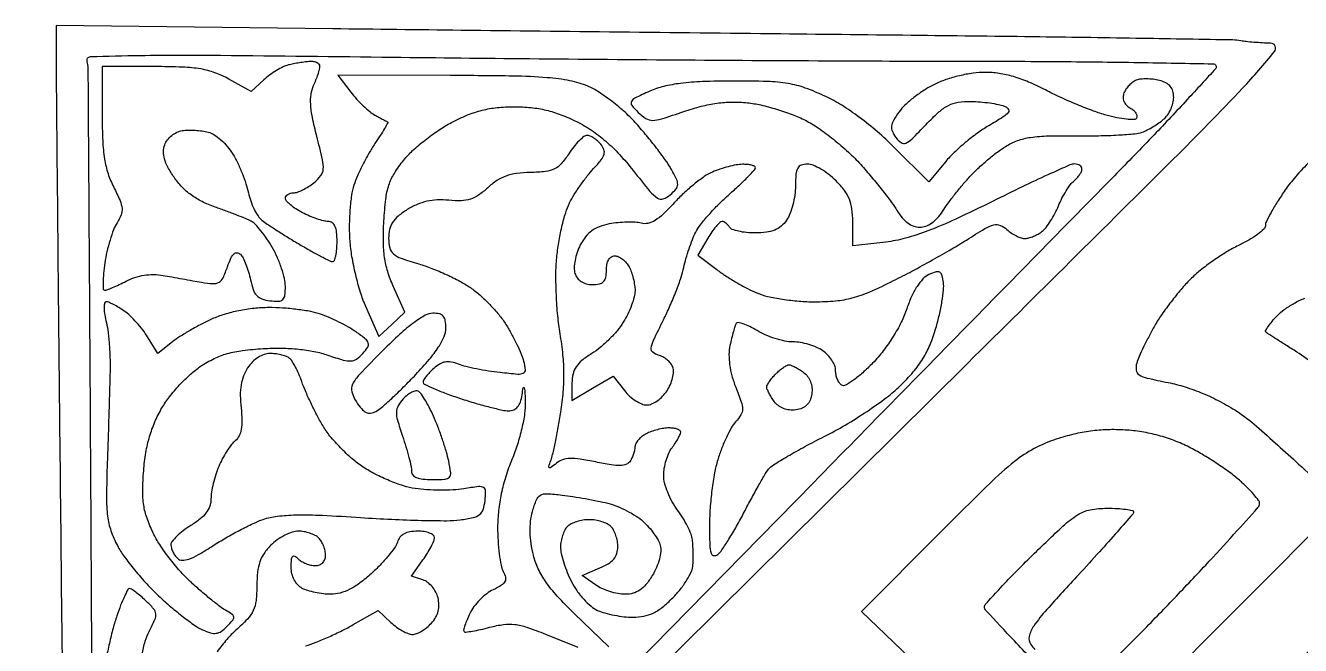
# Model space of a CAD drawing. Extents: x 3.8 to 44, y 2.8 to 44.9.
# Drawn here: x 3.78 to 22.6, y 35.79 to 44.94 of the extents above; entities that cross this region are included whole.
import ezdxf

# ---------------------------------------------------------------- set-up
doc = ezdxf.new("R2010")
doc.units = 0
doc.header["$MEASUREMENT"] = 0

msp = doc.modelspace()

# ---------------------------------------------------------------- linework, layer by layer
for points in [[(26.769741, 44.334821, -0.000003), (28.368792, 44.349802, -0.000078)], [(4.782394, 29.4831, 0.000238), (4.757341, 35.168234, 0.000393), (4.730093, 39.974185, 0.000021), (4.701938, 44.307731, 0.075892), (4.68605, 44.407431, -0.49783), (4.735972, 44.478209, -0.004699), (5.468698, 44.495275, -0.005833), (6.65656, 44.497915, -0.000753), (9.197694, 44.470092, 0.000801), (11.215341, 44.448195, 0.000537), (13.522216, 44.429338, 0.000541), (15.756475, 44.415894, 0.001069), (17.530382, 44.410935, -0.001524), (18.983526, 44.405551, -0.002503), (20.213222, 44.39109, -0.000297), (21.307007, 44.3721, -0.255147), (21.351321, 44.346869, -0.335332), (21.347084, 44.301693, -0.001012), (20.926782, 43.843822, -0.004946), (20.439116, 43.32511, -0.003003), (19.85264, 42.720841, 0.000073), (19.067129, 41.920935, 0.000024), (17.91459, 40.746819, 0.000024), (16.637083, 39.445147, 0.000027), (15.412998, 38.197652), (12.510095, 35.238912)], [(12.918826, 35.237698), (17.683717, 39.953249, 0.000483), (20.721152, 42.965044, 0.007528), (21.744888, 44.013191, 0.019747), (22.216234, 44.551609, 0.622794), (22.158853, 44.675273, -0.007644), (22.036814, 44.679866, -0.006739), (21.909731, 44.688316, -0.006785), (21.795354, 44.699034, -0.020297), (21.717665, 44.710584, 0.042757), (21.597578, 44.722963, 0.000176), (20.263528, 44.745515, 0.00088), (18.749026, 44.767916, 0.000555), (16.980065, 44.789002, -0.000084), (14.927353, 44.811536, -0.000054), (12.542013, 44.838377, -0.000054), (10.204506, 44.865182, -0.0001), (8.31195, 44.887467), (4.23, 44.936354), (4.230109, 44.231527, 0.002345), (4.232569, 43.723599, 0.000066), (4.25373, 41.534407, 0.000135), (4.27965, 38.959502, 0.000092), (4.310369, 36.0396, -0.000172), (4.344488, 32.746927, -0.00012)], [(12.38628, 35.770952), (11.875867, 36.264826, -0.014366), (11.626026, 36.520872, -0.033174), (11.457482, 36.730116, -0.042705), (11.345794, 36.922322, -0.048886), (11.27428, 37.122356, -0.026292), (11.240225, 37.296541, -0.03018), (11.226652, 37.465477, -0.032079), (11.233711, 37.624685, -0.040261), (11.261444, 37.769729, -0.026617), (11.318902, 37.941602, -0.174127), (11.377984, 38.008879, -0.141171), (11.472973, 38.030606, -0.015564), (11.697641, 38.011067, -0.009266), (11.857621, 37.989109, -0.005877), (12.043175, 37.957889, -0.005902), (12.224698, 37.922933, -0.010857), (12.371401, 37.889547, -0.033603), (12.507413, 37.84558, -0.023108), (12.655022, 37.778589, -0.023366), (12.791702, 37.700517, -0.043168), (12.893314, 37.622952, -0.028991), (12.975718, 37.538744, -0.02443), (13.052973, 37.440778, -0.025141), (13.114697, 37.34419, -0.060372), (13.147541, 37.266017, -0.095085), (13.155047, 37.180517, -0.039862), (13.134077, 37.066393, -0.036735), (13.09067, 36.941638, -0.03454), (13.028722, 36.821867, -0.033514), (12.936497, 36.690859, -0.073247), (12.846398, 36.607898, -0.086409), (12.746452, 36.562597, -0.063376), (12.625468, 36.5472, -0.047831), (12.520591, 36.557256, -0.029522), (12.400443, 36.587961, -0.029458), (12.284202, 36.632797, -0.046027), (12.191139, 36.685961), (11.99303, 36.824722), (12.256915, 36.935677, 0.037369), (12.379166, 36.998197, 0.079553), (12.459744, 37.066926, 0.097098), (12.5051, 37.147588, 0.07983), (12.5208, 37.245296, 0.044707), (12.513318, 37.328808, 0.036869), (12.490978, 37.415424, 0.038294), (12.458222, 37.492329, 0.076695), (12.41928, 37.54548, 0.082665), (12.364741, 37.584453, 0.03742), (12.282968, 37.617179, 0.035729), (12.189463, 37.639512, 0.040779), (12.0978, 37.647, 0.040779), (12.006137, 37.639512, 0.035729), (11.912632, 37.617179, 0.03742), (11.830859, 37.584453, 0.082665), (11.77632, 37.54548, 0.076488), (11.737379, 37.492376, 0.038319), (11.704622, 37.415634, 0.036906), (11.682282, 37.329249, 0.044851), (11.6748, 37.24601, 0.056106), (11.68581, 37.148198, 0.020147), (11.722509, 37.01269, 0.019691), (11.775043, 36.866113, 0.022059), (11.837214, 36.729701, 0.036995), (11.915729, 36.600396, 0.030589), (12.01721, 36.475112, 0.031638), (12.125088, 36.37143, 0.068805), (12.221895, 36.310071, 0.03905), (12.328547, 36.271205, 0.020023), (12.467166, 36.238548, 0.019771), (12.613411, 36.216179, 0.028069), (12.744741, 36.2088, 0.048196), (12.905022, 36.224286, 0.065638), (13.042548, 36.270429, 0.056563), (13.17777, 36.356687, 0.02615), (13.33296, 36.49644, 0.029553), (13.44376, 36.621174, 0.029637), (13.538967, 36.757986, 0.031026), (13.607174, 36.886891, 0.094198), (13.630342, 36.98289, 0.010558), (13.632806, 37.071332, 0.006976), (13.632071, 37.173002, 0.007022), (13.628588, 37.271857, 0.013503), (13.622549, 37.3509, 0.068598), (13.602156, 37.434141, 0.022513), (13.550325, 37.549506, 0.021948), (13.480567, 37.673878, 0.02314), (13.401306, 37.789405, -0.037505), (13.323326, 37.910366, -0.029852), (13.257439, 38.051064, -0.030724), (13.212042, 38.189514, -0.063941), (13.1976, 38.301986, -0.043123), (13.206687, 38.407156, -0.03088), (13.234087, 38.522038, -0.031378), (13.274184, 38.62902, -0.056616), (13.321809, 38.70948, 0.016032), (13.369559, 38.777006, 0.018737), (13.410323, 38.844099, 0.017988), (13.440319, 38.902782, 0.098864), (13.448709, 38.93715, 0.248438), (13.437122, 38.961471, 0.071589), (13.399273, 38.981962, 0.053812), (13.343387, 38.995979, 0.034572), (13.276638, 39.0006, 0.039954), (13.197854, 38.994294, 0.023381), (13.105144, 38.974874, 0.023279), (13.013614, 38.946582, 0.03628), (12.938238, 38.913023, 0.044525), (12.875539, 38.87191, 0.046893), (12.822288, 38.820983, 0.051731), (12.78545, 38.768344, 0.124293), (12.773305, 38.722673, -0.050615), (12.76792, 38.67554, -0.026274), (12.752253, 38.618359, -0.025831), (12.729805, 38.560758, -0.035569), (12.703458, 38.511879, -0.154324), (12.646393, 38.463903, -0.091872), (12.558791, 38.445265, -0.048284), (12.421606, 38.454897, -0.011168), (12.193947, 38.498427, 0.013031), (11.962124, 38.541859, 0.047949), (11.813427, 38.551286, 0.076534), (11.705446, 38.531047, 0.086363), (11.613454, 38.479548, -0.007747), (11.531087, 38.414673, -0.281161), (11.508073, 38.412282, -0.37725), (11.500215, 38.430631, -0.010489), (11.531173, 38.518756, 0.033635), (11.558558, 38.610007, 0.005378), (11.598056, 38.792134, 0.005931), (11.639794, 39.008056, 0.005168), (11.678464, 39.235037, 0.017914), (11.715119, 39.532547, 0.023797), (11.725796, 39.804908, 0.02336), (11.710562, 40.081, 0.016318), (11.668754, 40.390046, -0.018549), (11.634107, 40.655046, -0.012031), (11.612844, 40.963398, -0.0121), (11.606614, 41.265931, -0.022379), (11.618496, 41.51143, -0.018512), (11.647714, 41.734684, -0.015838), (11.694564, 41.96721, -0.016127), (11.7507, 42.175917, -0.043122), (11.807952, 42.318765, -0.022511), (11.877052, 42.441607, -0.013282), (11.969881, 42.582075, -0.013274), (12.07025, 42.717706, -0.022093), (12.162655, 42.825691, 0.019017), (12.273514, 42.95364, 0.097048), (12.316973, 43.036621, 0.16299), (12.314547, 43.10754, 0.084046), (12.269539, 43.185241, 0.039584), (12.221221, 43.234886, 0.03872), (12.165344, 43.276699, 0.04141), (12.110496, 43.30541, 0.103137), (12.066291, 43.314091, 0.164967), (12.018701, 43.297331, 0.030052), (11.947773, 43.234405, 0.029479), (11.870435, 43.147302, 0.023005), (11.796778, 43.044376, -0.035438), (11.686263, 42.897783, -0.100706), (11.58515, 42.8204, -0.086674), (11.452906, 42.782433, -0.021971), (11.229024, 42.76837, 0.027398), (11.026309, 42.753429, 0.053872), (10.869325, 42.715678, 0.059381), (10.734116, 42.648308, 0.041209), (10.599446, 42.543087, -0.034645), (10.463595, 42.434045, -0.074185), (10.343347, 42.374618, -0.071737), (10.208394, 42.351776, -0.030669), (10.0251, 42.358538, 0.034383), (9.855059, 42.363548, 0.045638), (9.701702, 42.343421, 0.046466), (9.556704, 42.296243, 0.037644), (9.41175, 42.220281, 0.033053), (9.278322, 42.124212, 0.07558), (9.195873, 42.032048, 0.087618), (9.151663, 41.928678, 0.057403), (9.1368, 41.799647, 0.058709), (9.153738, 41.655889, 0.158657), (9.206735, 41.569304, 0.092877), (9.320208, 41.504088, 0.012765), (9.58095, 41.420314, -0.021287), (9.774274, 41.354545, -0.014499), (9.988268, 41.264201, -0.014632), (10.189998, 41.164822, -0.028317), (10.343863, 41.071832, -0.031797), (10.480958, 40.964593, -0.0192), (10.629682, 40.821594, -0.019198), (10.767047, 40.667552, -0.031696), (10.869237, 40.526351, -0.015391), (10.952266, 40.385393, -0.013266), (11.03089, 40.232513, -0.013463), (11.094803, 40.089989, -0.037198), (11.129409, 39.985656, -0.03886), (11.151423, 39.856032, -0.311655), (11.123233, 39.806068, -0.134509), (11.043964, 39.791196, -0.006895), (10.781569, 39.816393, -0.012155), (10.612453, 39.839162, -0.010519), (10.436242, 39.871078, -0.010641), (10.277779, 39.906762, -0.030145), (10.169653, 39.940571, 0.042914), (10.059317, 39.972005, 0.090176), (9.970496, 39.973063, 0.09348), (9.889041, 39.942924, 0.04873), (9.801768, 39.878193, 0.019213), (9.741514, 39.819298, 0.024144), (9.690627, 39.760108, 0.02342), (9.653595, 39.707684, 0.143005), (9.6444, 39.676191, 0.289177), (9.663309, 39.64623, 0.008354), (9.806455, 39.58091, 0.014422), (9.984615, 39.509223, 0.009128), (10.196077, 39.435503, 0.00792), (10.419155, 39.366165, 0.009234), (10.633228, 39.307599, 0.008362), (10.81556, 39.26455, 0.053835), (10.909557, 39.2544, 0.097885), (10.983801, 39.269075, 0.120013), (11.040807, 39.310567, 0.094872), (11.081262, 39.382292, 0.043536), (11.106605, 39.48705, -0.010227), (11.124896, 39.5931, -0.732167), (11.136814, 39.594483, -0.093687), (11.146843, 39.552699, -0.003111), (11.154132, 39.3813, -0.046103), (11.144753, 39.213558, -0.020148), (11.103, 38.994432, -0.019371), (11.038381, 38.758485, -0.02118), (10.957316, 38.5353, 0.021787), (10.86609, 38.283186, 0.023877), (10.800277, 38.031619, 0.024579), (10.760253, 37.781993, 0.026445), (10.746208, 37.535688, 0.015731), (10.751685, 37.335678, 0.017001), (10.769759, 37.141549, 0.016738), (10.796391, 36.976848, 0.074542), (10.829203, 36.884848, -0.064506), (10.862169, 36.79794, -0.18529), (10.853777, 36.735065, -0.130604), (10.801521, 36.679959, -0.026322), (10.681923, 36.614689, 0.052758), (10.584631, 36.554722, 0.033041), (10.484325, 36.466064, 0.032953), (10.396099, 36.364456, 0.050592), (10.335432, 36.265068, 0.013978), (10.293809, 36.17161, 0.021261), (10.263461, 36.088086, 0.017028), (10.244438, 36.019868, 0.261554), (10.250804, 35.997196, 0.233068), (10.275371, 35.988851, 0.008861), (10.373755, 36.003544, 0.014309), (10.492532, 36.026952, 0.009409), (10.62782, 36.060349, -0.031339), (10.833738, 36.1017, -0.064376), (10.997941, 36.10284, -0.051699), (11.178783, 36.061462, -0.01433), (11.451926, 35.959616), (11.9286, 35.766149)], [(22.740587, 42.934285, 0.014014), (22.524278, 42.703219, 0.029907), (22.373491, 42.510767, 0.010667), (22.261321, 42.34085, 0.013985), (22.166637, 42.180785, 0.011492), (22.095144, 42.044534, 0.11557), (22.0806, 41.982451, -0.210129), (22.058019, 41.931093, -0.027515), (21.963605, 41.853594, -0.028158), (21.834871, 41.769986, -0.020075), (21.682319, 41.690653, 0.027111), (21.507145, 41.596402, 0.016217), (21.309324, 41.466723, 0.016214), (21.120211, 41.324412, 0.026972), (20.971834, 41.191234, 0.020091), (20.836916, 41.045015, 0.012298), (20.689262, 40.862591, 0.012322), (20.551732, 40.674446, 0.021374), (20.4483, 40.510865, 0.009244), (20.363348, 40.356319, 0.008837), (20.282839, 40.19642, 0.008808), (20.216772, 40.052802, 0.031035), (20.181791, 39.957413, 0.104216), (20.173151, 39.851975, 0.225994), (20.216015, 39.785167, 0.082744), (20.334916, 39.736192, 0.007838), (20.643932, 39.670349, -0.027859), (20.894707, 39.606326, -0.022409), (21.156162, 39.510747, -0.021861), (21.415298, 39.389068, -0.022774), (21.6592, 39.246733, -0.037532), (21.951219, 39.025283, -0.004201), (22.571788, 38.467404, -0.005086), (23.299018, 37.788797, -0.004105)], [(22.809942, 39.91707, 0.045662), (22.5459, 40.119468, -0.000653), (22.381237, 40.223635, -0.000957), (22.236704, 40.315719, -0.000447), (22.113799, 40.394511, -0.017697), (22.087316, 40.412877, -0.379843), (22.083036, 40.433671, -0.020366), (22.122033, 40.495361, -0.023491), (22.179909, 40.571269, -0.01395), (22.25547, 40.656335, -0.050435), (22.358908, 40.746296, -0.026426), (22.50339, 40.837322, -0.025997), (22.662844, 40.915802, -0.036028)], [(19.768492, 35.505148, 0.005102), (20.204863, 35.940066, 0.003217), (20.70585, 36.456283, 0.002863), (21.20041, 36.978433, 0.004549), (21.617018, 37.43155, 0.001195), (21.974742, 37.829707, 0.184441), (21.996, 37.885376, 0.163088), (21.980656, 37.931168, 0.016874), (21.908103, 38.020813, 0.019583), (21.811381, 38.123951, 0.014449), (21.696777, 38.230593, 0.023198), (21.550849, 38.347194, 0.011594), (21.356383, 38.481544, 0.011484), (21.148256, 38.611571, 0.016608), (20.958175, 38.715965, 0.026707), (20.736375, 38.813852, 0.02515), (20.500953, 38.889766, 0.02493), (20.256965, 38.942227, 0.025108), (20.009549, 38.969989, 0.023114), (19.750673, 38.973953, 0.025419), (19.500698, 38.953475, 0.025059), (19.250944, 38.907338, 0.021255), (18.9927, 38.834397, 0.042824), (18.665956, 38.694949, 0.046608), (18.377527, 38.505103, 0.024292), (18.007168, 38.177745, 0.00364), (17.30092, 37.479501), (16.116741, 36.29157), (17.067519, 35.383035, -0.001951)], [(4.851013, 14.633411, -0.000017), (4.828862, 18.958728, -0.000179)], [(18.861177, 35.349597, -0.003669), (18.37631, 35.858076, -0.00077), (17.955108, 36.307714, -0.190044), (17.9352, 36.3582, -0.185437), (17.953574, 36.40604, -0.003266), (18.143399, 36.613954, -0.007735), (18.372319, 36.853869, -0.005021), (18.643963, 37.124393, -0.005324), (19.092656, 37.553118, -0.047662), (19.308222, 37.719297, -0.093204), (19.493582, 37.792393, -0.047473), (19.743763, 37.8162, -0.012348), (19.893682, 37.812497, -0.020344), (20.019933, 37.801095, -0.015422), (20.118056, 37.785099, -0.35891), (20.1348, 37.764777, -0.180502), (20.12175, 37.729806, -0.001107), (19.89566, 37.470214, -0.004338), (19.632778, 37.174935, -0.002728), (19.320705, 36.834221, 0.003842), (18.852983, 36.321282, 0.032988), (18.661406, 36.077314, 0.091674), (18.593757, 35.924559, 0.223728), (18.618342, 35.806993, 0.012609), (18.67812, 35.731783, 0.003904)], [(7.9101, 35.784849, 0.019849), (8.065992, 35.839773, 0.010198), (8.256866, 35.920209, 0.010119), (8.450254, 36.011125, 0.015033), (8.615379, 36.099149), (8.982259, 36.309123), (9.170732, 36.132061, 0.030821), (9.252406, 36.0643, 0.03072), (9.341877, 36.007012, 0.032261), (9.426036, 35.967021, 0.09506), (9.488691, 35.955, 0.095409), (9.54894, 35.966602, 0.038734), (9.624214, 36.003701, 0.036529), (9.701242, 36.057351, 0.038478), (9.768215, 36.120791, 0.053378), (9.830602, 36.206553, 0.067072), (9.867773, 36.297418, 0.068052), (9.879245, 36.393799, 0.057182), (9.86573, 36.495852, 0.062769), (9.833003, 36.579913, 0.05149), (9.778583, 36.659536, 0.053377), (9.711901, 36.723132, 0.087151), (9.642816, 36.759203), (9.472425, 36.813283), (9.643012, 37.052851, 0.016697), (9.708318, 37.151368, 0.01942), (9.76349, 37.249274, 0.018782), (9.803427, 37.334823, 0.100134), (9.8136, 37.38511, 0.237272), (9.795731, 37.420646, 0.070466), (9.740721, 37.450572, 0.053907), (9.660523, 37.471036, 0.035546), (9.565501, 37.4778, 0.042101), (9.451169, 37.468156, 0.082393), (9.365023, 37.438387, 0.100741), (9.304319, 37.38747, 0.091435), (9.265789, 37.315181, -0.078309), (9.224836, 37.233271, -0.018354), (9.130921, 37.111418, -0.018474), (9.011183, 36.977696, -0.017217), (8.879144, 36.849881, -0.023984), (8.713331, 36.713931, -0.041932), (8.562472, 36.620402, -0.050615), (8.421274, 36.565633, -0.067322), (8.284995, 36.5472, -0.028811), (8.173796, 36.553613, -0.022268), (8.053924, 36.572926, -0.022739), (7.943305, 36.60114, -0.049087), (7.862238, 36.634777, -0.082734), (7.795546, 36.686162, -0.066979), (7.743318, 36.760028, -0.062926), (7.709936, 36.849799, -0.057645), (7.6986, 36.947797, -0.016311), (7.70229, 37.060868, -0.156538), (7.71975, 37.105123, -0.369904), (7.750048, 37.110506, -0.06325), (7.80012, 37.07172, 0.062206), (7.850105, 37.032834, 0.039117), (7.916551, 37.000022, 0.038823), (7.988177, 36.977637, 0.056383), (8.05392, 36.9702, 0.088972), (8.115024, 36.98116, 0.108028), (8.1639, 37.0125, 0.108028), (8.19524, 37.061376, 0.088972), (8.2062, 37.12248, 0.056383), (8.198763, 37.188223, 0.038823), (8.176378, 37.259849, 0.039117), (8.143566, 37.326295, 0.062206), (8.10468, 37.37628, 0.076626), (8.051545, 37.415221, 0.038302), (7.974694, 37.447978, 0.036881), (7.888155, 37.470318, 0.044755), (7.804735, 37.4778, 0.080615), (7.71383, 37.463048, 0.037751), (7.603598, 37.416801, 0.036136), (7.492755, 37.349612, 0.042079), (7.398655, 37.270145, 0.04592), (7.297737, 37.14877, 0.066586), (7.234839, 37.0246, 0.057894), (7.201479, 36.875582, 0.026151), (7.191, 36.675361, -0.027217), (7.178893, 36.45311, -0.082766), (7.138094, 36.307953, -0.079308), (7.051357, 36.18047, -0.02364), (6.881494, 36.016481, 0.035622), (6.748666, 35.881955, 0.019515), (6.604959, 35.700121, 0.019363)], [(5.498025, 35.659425, -0.028302), (5.542742, 35.856182, -0.053065), (5.604111, 36.007151, 0.017355), (5.686384, 36.174293, 0.13495), (5.699629, 36.259375, 0.152733), (5.666473, 36.334229, 0.024134), (5.553327, 36.451301, 0.012055), (5.476087, 36.520436, 0.01637), (5.402933, 36.578778, 0.013282), (5.340145, 36.623031, 0.147907), (5.31115, 36.6318, 0.28011), (5.286084, 36.616562, 0.010626), (5.23573, 36.514184, 0.016382), (5.180584, 36.384868, 0.010483), (5.124677, 36.231405, 0.016834), (5.068752, 36.047182, 0.009825), (5.013564, 35.82304, 0.009817), (4.967078, 35.596202, 0.016378)]]:
    msp.add_lwpolyline(points, format="xyb")
for points in [[(7.97355, 44.405186, 0.015207), (7.904725, 44.398517, 0.007899), (7.819287, 44.386232, 0.007847), (7.731865, 44.370837, 0.01184), (7.6563, 44.354441, 0.053091), (7.577953, 44.326423, 0.023184), (7.480725, 44.273826, 0.02263), (7.381694, 44.207879, 0.028038), (7.296196, 44.137487), (7.105293, 43.961466), (6.777078, 44.145933, 0.040314), (6.572427, 44.240149, 0.046183), (6.364333, 44.295187, 0.032272), (6.095579, 44.322625, 0.009305), (5.677831, 44.3304), (4.9068, 44.3304), (4.9068, 43.60793, 0.01122), (4.91517, 43.234998, 0.028864), (4.94277, 42.966907, 0.037978), (4.994611, 42.751548, 0.039922), (5.07782, 42.550232, -0.014973), (5.170823, 42.353602, -0.079936), (5.200372, 42.23899, -0.117094), (5.18672, 42.142347, -0.049406), (5.126713, 42.024852, 0.050596), (5.075717, 41.924413, 0.018144), (5.023276, 41.772514, 0.017785), (4.977451, 41.600648, 0.020116), (4.946087, 41.43285, 0.012854), (4.927686, 41.278758, 0.021802), (4.921254, 41.149043, 0.017897), (4.924233, 41.049225, 0.39512), (4.943695, 41.031, 0.092495), (4.97821, 41.03744, 0.008354), (5.059923, 41.070613, 0.010621), (5.156607, 41.114206, 0.008106), (5.260576, 41.165851, -0.04071), (5.390277, 41.220058, -0.040195), (5.527598, 41.252813, -0.040356), (5.667852, 41.26309, -0.041785), (5.806275, 41.250451, 0.000002), (5.93599, 41.227574, 0.000001), (6.091236, 41.200196, 0.000001), (6.246494, 41.172816, 0.000002), (6.376247, 41.149935, 0.026506), (6.545612, 41.129247, 0.152552), (6.632413, 41.149958, 0.150244), (6.692695, 41.216571, 0.025471), (6.758058, 41.377244, -0.020568), (6.808654, 41.505197, -0.095105), (6.853863, 41.570251, -0.226777), (6.899157, 41.585655, -0.168366), (6.947392, 41.562248, -0.078453), (6.986889, 41.507942, -0.023046), (7.029625, 41.4138, -0.02253), (7.068568, 41.301938, -0.022447), (7.097341, 41.186888, 0.033343), (7.137062, 41.04158, 0.103904), (7.188999, 40.955049, 0.122188), (7.266005, 40.904598, 0.05525), (7.384359, 40.877331, 0.032483), (7.512544, 40.870774, 0.185456), (7.574702, 40.895643, 0.17923), (7.60543, 40.956318, 0.029989), (7.612608, 41.088831, 0.056321), (7.598994, 41.203311, 0.023049), (7.556119, 41.354131, 0.022454), (7.494697, 41.513453, 0.026704), (7.422258, 41.657388, 0.018635), (7.3406, 41.788532, 0.020267), (7.25153, 41.909492, 0.020224), (7.167368, 42.00629, 0.086905), (7.1064, 42.051806, 0.020383), (7.033153, 42.085147, 0.003952), (6.898057, 42.138871, 0.004197), (6.739383, 42.198995, 0.003867), (6.575348, 42.258144, -0.030736), (6.381942, 42.339867, -0.041692), (6.219832, 42.438053, -0.044249), (6.083798, 42.55649, -0.042314), (5.968467, 42.698695, -0.024768), (5.877947, 42.847228, -0.055024), (5.827896, 42.969737, -0.072324), (5.813508, 43.07685, -0.085478), (5.831928, 43.177268, -0.077362), (5.871321, 43.248298, -0.056721), (5.934412, 43.312829, -0.056733), (6.010373, 43.36152, -0.077488), (6.087863, 43.385662, -0.031936), (6.174697, 43.392928, -0.018518), (6.27942, 43.391107, -0.01846), (6.384714, 43.381463, -0.029422), (6.473517, 43.364654, -0.084365), (6.560515, 43.326403, -0.036658), (6.660951, 43.249119, -0.034936), (6.758104, 43.149291, -0.039072), (6.836486, 43.040392, -0.024995), (6.905037, 42.913644, -0.015724), (6.972841, 42.759484, -0.01578), (7.030122, 42.603223, -0.027722), (7.066076, 42.470409, 0.032668), (7.100095, 42.349492, 0.029714), (7.150464, 42.230018, 0.030976), (7.208565, 42.12862, 0.078835), (7.265552, 42.066158, 0.021148), (7.344306, 42.008549, 0.004484), (7.486528, 41.915308, 0.004686), (7.653513, 41.810159, 0.004436), (7.8255, 41.706193, 0.005983), (7.992167, 41.610127, 0.008479), (8.142882, 41.52897, 0.005307), (8.270663, 41.464642, 0.111271), (8.31195, 41.454794, 0.317701), (8.336625, 41.471774, 0.035314), (8.356762, 41.541213, 0.032732), (8.370817, 41.636662, 0.020193), (8.3754, 41.7501, 0.025077), (8.368475, 41.888087, 0.079298), (8.344886, 41.977281, 0.136458), (8.303623, 42.027474, 0.154076), (8.244299, 42.0462, -0.062998), (8.177313, 42.054674, -0.018806), (8.078389, 42.084115, -0.018537), (7.968779, 42.125867, -0.019061), (7.863599, 42.175273, -0.024261), (7.768024, 42.230729, -0.032183), (7.68732, 42.290643, -0.03358), (7.62932, 42.346894, -0.185476), (7.614, 42.386773, -0.141232), (7.623059, 42.418205, -0.099817), (7.648524, 42.444987, -0.084823), (7.686606, 42.463026, -0.068393), (7.731528, 42.4692, 0.086103), (7.789111, 42.47919, 0.028744), (7.868116, 42.51269, 0.027626), (7.953, 42.560588, 0.028206), (8.031472, 42.61725, 0.053403), (8.135618, 42.722041, 0.154292), (8.172144, 42.816367, 0.072695), (8.16079, 42.954753, 0.006026), (8.075126, 43.306255, -0.012074), (8.011497, 43.581785, -0.035235), (7.985755, 43.775127, -0.051149), (7.991729, 43.923339, -0.071379), (8.028982, 44.050486, 0.013504), (8.064436, 44.134223, 0.01454), (8.094393, 44.217731, 0.014184), (8.115913, 44.290644, 0.064746), (8.1216, 44.334381, 0.184203), (8.110167, 44.364361, 0.099338), (8.07811, 44.388435, 0.075737), (8.030201, 44.402989, 0.052528)], [(17.944428, 44.245733, 0.034625), (17.764314, 44.233214, 0.023725), (17.562849, 44.195292, 0.023633), (17.364605, 44.138124, 0.032917), (17.194125, 44.067284, 0.027845), (17.044399, 43.982487, 0.022079), (16.892522, 43.875173, 0.022584), (16.760256, 43.762758, 0.050647), (16.673451, 43.663783, 0.022705), (16.590584, 43.535455, 0.10182), (16.562174, 43.451146, 0.135816), (16.573458, 43.375401, 0.053426), (16.626764, 43.283291, 0.084528), (16.703097, 43.209159, 0.258084), (16.772508, 43.202407, 0.093443), (16.864195, 43.264398, 0.007375), (17.070889, 43.475359, -0.01836), (17.261362, 43.661407, -0.065086), (17.401372, 43.758626, -0.082326), (17.543463, 43.804561, -0.041621), (17.731751, 43.816854, -0.015972), (17.870026, 43.809943, -0.014446), (18.012314, 43.794117, -0.014642), (18.138893, 43.772527, -0.043934), (18.222964, 43.747802, -0.123063), (18.284506, 43.703984, -0.356538), (18.285585, 43.655329, -0.086821), (18.211207, 43.58812, -0.007877), (17.996542, 43.457732, 0.024521), (17.830134, 43.348915, 0.016304), (17.650095, 43.208966, 0.01643), (17.483856, 43.061322, 0.030595), (17.360996, 42.929584), (17.112735, 42.628401), (16.597218, 43.143918, 0.019214), (16.354441, 43.36872, 0.01772), (16.088653, 43.580642, 0.01847), (15.825388, 43.761039, 0.031418), (15.5914, 43.889168, 0.023095), (15.287642, 44.014738, 0.045529), (15.035127, 44.080513, 0.033693), (14.729657, 44.110071, 0.007795), (14.2128, 44.117055, 0.008606), (13.769572, 44.108505, 0.021526), (13.446973, 44.082789, 0.029167), (13.197879, 44.037227, 0.045063), (12.990946, 43.96651, 0.007754), (12.773784, 43.865632, 0.156707), (12.721788, 43.816087, 0.30262), (12.726708, 43.760996, 0.028951), (12.821746, 43.655792, 0.051337), (12.935176, 43.564879, 0.1486), (13.030897, 43.537558, 0.072009), (13.16429, 43.559193, 0.006179), (13.4937, 43.667228, -0.019338), (13.752185, 43.744532, -0.028763), (13.98385, 43.790149, -0.030964), (14.205626, 43.806813, -0.028584), (14.433834, 43.796752, -0.030712), (14.629994, 43.764568, -0.01727), (14.863441, 43.702826, -0.017185), (15.095684, 43.623934, -0.026805), (15.288937, 43.538691, -0.034132), (15.479091, 43.425414, -0.017177), (15.703278, 43.258549, -0.016974), (15.924155, 43.069411, -0.024105), (16.106066, 42.885713, -0.008296), (16.267635, 42.699899, -0.007737), (16.426827, 42.504504, -0.007737), (16.562864, 42.326557, -0.025923), (16.643954, 42.204233, 0.043322), (16.716917, 42.102064, 0.059245), (16.799902, 42.025419, 0.067627), (16.888595, 41.977849, 0.089551), (16.97859, 41.9616, 0.089005), (17.067253, 41.977509, 0.062926), (17.157152, 42.0244, 0.056458), (17.241585, 42.098341, 0.046091), (17.313986, 42.19425, -0.019381), (17.387457, 42.30321, -0.008663), (17.492038, 42.440965, -0.008561), (17.607802, 42.583014, -0.011492), (17.717786, 42.707431, -0.018034), (17.836758, 42.826987, -0.01232), (17.979939, 42.954387, -0.012431), (18.12424, 43.070516, -0.024409), (18.245516, 43.154195, -0.053129), (18.420241, 43.238384, -0.049099), (18.61347, 43.28664, -0.031579), (18.877664, 43.308746, -0.008274), (19.303016, 43.310359, 0.00753), (19.617705, 43.311084, 0.009347), (19.910292, 43.32164, 0.007903), (20.154587, 43.338906, 0.067118), (20.2617, 43.362903, 0.029507), (20.3372, 43.396027, 0.016661), (20.424687, 43.444476, 0.016587), (20.509969, 43.499409, 0.026055), (20.57895, 43.552671, 0.064793), (20.635632, 43.615782, 0.043447), (20.68351, 43.700276, 0.043394), (20.716137, 43.791937, 0.063894), (20.727, 43.8766, 0.067223), (20.714459, 43.969461, 0.108829), (20.677437, 44.039662, 0.102121), (20.612356, 44.090713, 0.053983), (20.515689, 44.126412, 0.031809), (20.425318, 44.143072, 0.027091), (20.328555, 44.149326, 0.027992), (20.239681, 44.145271, 0.066307), (20.17537, 44.129943, 0.066948), (20.12206, 44.100812, 0.042192), (20.068557, 44.054063, 0.041738), (20.02285, 43.998104, 0.058834), (19.992911, 43.941146, 0.088915), (19.98092, 43.878475, 0.099208), (19.99229, 43.818084, 0.094966), (20.026718, 43.764749, 0.07464), (20.081209, 43.722528, -0.050017), (20.13219, 43.686885, -0.072032), (20.168306, 43.645446, -0.094539), (20.184696, 43.604945, -0.189624), (20.178655, 43.571517, -0.257177), (20.139779, 43.549578, -0.02577), (20.029389, 43.554128, -0.027287), (19.889827, 43.574833, -0.018194), (19.732726, 43.612984, -0.020221), (19.543543, 43.67464, -0.009349), (19.302681, 43.769222, -0.009243), (19.05289, 43.878195, -0.012686), (18.832728, 43.985967, 0.019453), (18.584705, 44.103245, 0.029582), (18.360337, 44.183532, 0.033242), (18.149958, 44.230144, 0.037955)], [(10.051722, 44.198843), (8.386344, 44.2035), (8.578488, 43.954337, 0.020353), (8.663932, 43.8524, 0.017434), (8.761759, 43.752152, 0.017787), (8.857124, 43.667289, 0.047024), (8.932567, 43.615937, 0.001195), (8.996439, 43.580937, 0.001615), (9.054373, 43.549614, 0.001087), (9.103135, 43.52359, 0.017686), (9.119831, 43.515469, -0.438985), (9.124231, 43.50246, -0.005373), (9.075889, 43.416421, -0.01157), (9.013571, 43.313812, -0.006825), (8.934669, 43.194057, 0.018959), (8.846823, 43.053416, 0.012765), (8.756894, 42.886777, 0.01287), (8.678044, 42.720846, 0.024779), (8.625065, 42.58357, 0.043657), (8.589418, 42.432359, 0.016989), (8.56575, 42.218616, 0.016666), (8.555666, 41.984136, 0.019857), (8.562318, 41.762882, 0.025504), (8.590448, 41.531074, 0.016051), (8.645691, 41.263855, 0.016109), (8.717149, 41.003815, 0.028263), (8.795078, 40.794818), (8.991475, 40.347135), (9.183069, 40.527128), (9.374662, 40.707121), (9.204517, 41.091762, -0.029698), (9.123284, 41.309493, -0.038893), (9.076965, 41.51666, -0.033765), (9.059485, 41.750173, -0.015915), (9.066932, 42.052633, -0.015106), (9.094914, 42.374732, -0.049643), (9.140622, 42.582974, -0.060383), (9.22108, 42.755716, -0.030882), (9.359898, 42.950881, -0.036943), (9.491444, 43.090998, -0.019139), (9.674443, 43.246648, -0.018922), (9.875702, 43.392988, -0.027223), (10.065013, 43.50555, -0.022905), (10.303387, 43.616666, -0.03608), (10.517735, 43.687286, -0.036718), (10.737242, 43.725584, -0.024838), (10.99105, 43.7382, -0.025099), (11.23973, 43.725709, -0.033338), (11.462969, 43.688071, -0.03307), (11.680625, 43.620791, -0.024102), (11.912535, 43.518861, -0.033012), (12.131943, 43.390806, -0.029559), (12.341253, 43.23056, -0.027385), (12.544599, 43.03446, -0.020716), (12.74616, 42.798699, 0.005904), (12.994165, 42.490587, 0.074546), (13.104728, 42.391156, 0.226654), (13.192344, 42.379001, 0.107318), (13.293584, 42.437202, 0.034935), (13.380289, 42.527448, 0.170524), (13.40472, 42.5928, 0.121999), (13.386953, 42.671202, 0.014379), (13.30142, 42.829876, 0.024772), (13.221089, 42.954464, 0.008466), (13.092797, 43.127077, 0.008392), (12.944525, 43.313129, 0.009591), (12.796404, 43.485863, 0.026288), (12.632627, 43.651226, 0.019984), (12.437124, 43.815125, 0.020355), (12.240874, 43.95435, 0.043785), (12.077304, 44.041345, 0.052476), (11.814187, 44.12171, 0.028503), (11.478775, 44.167127, 0.015657), (10.970257, 44.190681, 0.003044)], [(14.36085, 42.888889, 0.040662), (14.270004, 42.879895, 0.017869), (14.151862, 42.854011, 0.017547), (14.027814, 42.817464, 0.022486), (13.9167, 42.774805, 0.048249), (13.797725, 42.708575, 0.018551), (13.646014, 42.595271, 0.018165), (13.489412, 42.459328, 0.021328), (13.351616, 42.319177, -0.018049), (13.194048, 42.1568, -0.053003), (13.07099, 42.061604, -0.081825), (12.965608, 42.018381, -0.121017), (12.866172, 42.019864, 0.050083), (12.77882, 42.033575, 0.019294), (12.655959, 42.035668, 0.018875), (12.52156, 42.027689, 0.022104), (12.395117, 42.00971, 0.042715), (12.249856, 41.969379, 0.067637), (12.13612, 41.908528, 0.069381), (12.044722, 41.820805, 0.047567), (11.966752, 41.699778, 0.037992), (11.920304, 41.590318, 0.034723), (11.889282, 41.471764, 0.036525), (11.876743, 41.36177, 0.087174), (11.887642, 41.280572, 0.086175), (11.923555, 41.211465, 0.087973), (11.980447, 41.159085, 0.081347), (12.05591, 41.126619, 0.061064), (12.145801, 41.1156, 0.048468), (12.249248, 41.125651, 0.152501), (12.30987, 41.158486, 0.148711), (12.341922, 41.220585, 0.045337), (12.3516, 41.3271, -0.047492), (12.359898, 41.41427, -0.085251), (12.385142, 41.481353, -0.114432), (12.42489, 41.523351, -0.147313), (12.475523, 41.5386, -0.109236), (12.529369, 41.526694, -0.055878), (12.58877, 41.490531, -0.051633), (12.644326, 41.437551, -0.053689), (12.687023, 41.374962, -0.038142), (12.72059, 41.298806, -0.02336), (12.748874, 41.204776, -0.023357), (12.76827, 41.108487, -0.038035), (12.7746, 41.025397, -0.065003), (12.762755, 40.934669, -0.024076), (12.723645, 40.81164, -0.023378), (12.667532, 40.679906, -0.026043), (12.601136, 40.5588, -0.037137), (12.51361, 40.438204, -0.02199), (12.3929, 40.307594, -0.021931), (12.260233, 40.1872, -0.034892), (12.135836, 40.097764, 0.029659), (11.990598, 39.995632, 0.077243), (11.904275, 39.901932, 0.092106), (11.859088, 39.79698, 0.055775), (11.844, 39.662144), (11.844, 39.406887), (12.147762, 39.586111), (12.451525, 39.765336), (12.619203, 39.552168, 0.042042), (12.695269, 39.470607, 0.040272), (12.784951, 39.401618, 0.043042), (12.874287, 39.354061, 0.101131), (12.94799, 39.339, 0.104468), (13.019693, 39.354147, 0.049394), (13.102356, 39.400936, 0.045956), (13.182466, 39.469187, 0.048358), (13.247252, 39.549847, 0.04234), (13.296261, 39.640545, 0.041804), (13.329538, 39.738586, 0.045043), (13.34359, 39.829325, 0.107921), (13.333375, 39.896279, 0.079421), (13.301501, 39.951319, 0.048954), (13.248686, 40.004573, 0.047719), (13.184428, 40.048191, 0.061377), (13.118134, 40.074545, -0.1117), (13.03627, 40.116983, -0.259543), (13.012571, 40.179529, -0.074682), (13.047163, 40.293456, -0.005195), (13.194543, 40.595263, 0.012655), (13.290764, 40.799996, 0.010878), (13.381725, 41.019856, 0.011013), (13.455563, 41.223081, 0.030749), (13.495271, 41.3694, -0.018086), (13.526953, 41.499039, -0.012324), (13.571878, 41.644016, -0.012433), (13.622211, 41.7819, -0.024335), (13.670252, 41.888463, -0.048371), (13.739497, 41.996766, -0.015063), (13.86334, 42.145102, -0.014902), (14.01248, 42.303413, -0.015909), (14.167663, 42.449029, 0.007237), (14.314638, 42.582226, 0.010879), (14.438536, 42.702966, 0.005988), (14.538439, 42.807119, 0.190401), (14.5512, 42.839416, 0.285457), (14.538675, 42.859567, 0.051112), (14.495285, 42.875722, 0.04173), (14.433793, 42.886332, 0.026219)], [(15.319108, 42.8922, 0.083746), (15.228739, 42.876957, 0.18556), (15.176179, 42.832583, 0.106949), (15.149987, 42.744687, 0.019133), (15.1434, 42.572624, -0.035455), (15.133734, 42.436481, -0.02803), (15.104714, 42.291691, -0.028793), (15.062262, 42.159812, -0.060578), (15.011703, 42.065024, -0.063629), (14.931113, 41.976425, -0.079623), (14.836305, 41.918728, -0.066401), (14.714784, 41.887026, -0.030654), (14.551396, 41.877, -0.023891), (14.421746, 41.883198, -0.030764), (14.303956, 41.901851, -0.031749), (14.210945, 41.928802, -0.169524), (14.1705, 41.9616, 0.047716), (14.145951, 41.993964, 0.046686), (14.115547, 42.021349, 0.050565), (14.084133, 42.04013, 0.10989), (14.056848, 42.0462, 0.19925), (14.025059, 42.033009, 0.021679), (13.970419, 41.973257, 0.023894), (13.909454, 41.892999, 0.017071), (13.848796, 41.797883), (13.702112, 41.549566), (13.98316, 41.335201, 0.019274), (14.113249, 41.243685, 0.01189), (14.272706, 41.145759, 0.011919), (14.435165, 41.056347, 0.02088), (14.574187, 40.991318, 0.043775), (14.730655, 40.941492, 0.017451), (14.952102, 40.899846, 0.017112), (15.195465, 40.871297, 0.020642), (15.425416, 40.8618, 0.022562), (15.735852, 40.875815, 0.042766), (15.98213, 40.91954, 0.037198), (16.238828, 41.009062, 0.013211), (16.591383, 41.173462, 0.006645), (16.86351, 41.313769, 0.004717), (17.165058, 41.478024, 0.004762), (17.450013, 41.64032, 0.010074), (17.667055, 41.772615, -0.00809), (17.940331, 41.940677, -0.071134), (18.071131, 41.994927, -0.159864), (18.166229, 41.98865, -0.088381), (18.265917, 41.926253, 0.036775), (18.331386, 41.875227, 0.033412), (18.405696, 41.83251, 0.035049), (18.477519, 41.803417, 0.084491), (18.534061, 41.795091, 0.063569), (18.589491, 41.80343, 0.03059), (18.657415, 41.827264, 0.029731), (18.726224, 41.861191, 0.037431), (18.785143, 41.900841, 0.060491), (18.843073, 41.959073, 0.0224), (18.91013, 42.053569, 0.021812), (18.974822, 42.164297, 0.024543), (19.026895, 42.276045, -0.02167), (19.078009, 42.387404, -0.020027), (19.139827, 42.496966, -0.02048), (19.202761, 42.590008, -0.060677), (19.255602, 42.645954, 0.033909), (19.30068, 42.688843, 0.035515), (19.338797, 42.736808, 0.037977), (19.365357, 42.782708, 0.112636), (19.3734, 42.817959, 0.140133), (19.365265, 42.846413, 0.097929), (19.342336, 42.870921, 0.083611), (19.30807, 42.887752, 0.068285), (19.26765, 42.894002, 0.108721), (19.193964, 42.879099, 0.002552), (18.869898, 42.733893, 0.005523), (18.491209, 42.556814, 0.003706), (18.0621, 42.346421, -0.007244), (17.513051, 42.082024, -0.017655), (17.099244, 41.907562, -0.02371), (16.765947, 41.798488, -0.03941), (16.47585, 41.742672), (15.9894, 41.688304), (15.9894, 42.04296, 0.032566), (15.97711, 42.231453, 0.064987), (15.938755, 42.375628, 0.065479), (15.864908, 42.504435, 0.033526), (15.742108, 42.644908, 0.032002), (15.634515, 42.739544, 0.032112), (15.515843, 42.819558, 0.033872), (15.403593, 42.875356, 0.098717)], [(17.327565, 41.145176, 0.031607), (17.306059, 41.253368, 0.20641), (17.272566, 41.295948, 0.202533), (17.218174, 41.301269, 0.030353), (17.113291, 41.261452, 0.097317), (17.025103, 41.198821, 0.046094), (16.938472, 41.088821, 0.038545), (16.85745, 40.939783, 0.025056), (16.78639, 40.756997, -0.036334), (16.704888, 40.56058, -0.024041), (16.584742, 40.347804, -0.023395), (16.439506, 40.139506, -0.027101), (16.281952, 39.956148, -0.01855), (16.135533, 39.814266, -0.028321), (15.997566, 39.70362, -0.027321), (15.881552, 39.630126, -0.272358), (15.826304, 39.631328, -0.103395), (15.791541, 39.664344, -0.051711), (15.762244, 39.717745, -0.048206), (15.742325, 39.781661, -0.051488), (15.7356, 39.846796, 0.095272), (15.722022, 39.917409, 0.048423), (15.680368, 39.998065, 0.045676), (15.619507, 40.075716, 0.050975), (15.547576, 40.137903, 0.051123), (15.457033, 40.188413, 0.029456), (15.339547, 40.231007, 0.029165), (15.215239, 40.260191, 0.042788), (15.103426, 40.269916, -0.049988), (14.985774, 40.281855, -0.025941), (14.842672, 40.318835, -0.025512), (14.698256, 40.372498, -0.035204), (14.57542, 40.436006, 0.02071), (14.468651, 40.495186, 0.033564), (14.373, 40.535358, 0.036794), (14.297978, 40.555071, 0.315747), (14.268119, 40.541439, 0.055752), (14.251214, 40.503529, 0.00788), (14.226551, 40.421569, 0.008901), (14.200521, 40.323219, 0.007471), (14.176352, 40.218101, 0.050881), (14.161552, 40.083333, 0.036218), (14.171382, 39.931625, 0.033262), (14.204942, 39.76908, 0.027633), (14.261393, 39.601743, -0.011343), (14.342391, 39.38519, -0.08488), (14.360433, 39.277428, -0.137123), (14.336535, 39.193056, -0.046785), (14.259618, 39.090192, 0.055644), (14.196354, 39.002393, 0.018163), (14.122958, 38.860339, 0.017847), (14.052279, 38.695418, 0.019217), (13.995428, 38.529855, 0.027959), (13.948946, 38.336934, 0.013419), (13.909952, 38.085213, 0.013259), (13.883216, 37.819648, 0.018457), (13.8744, 37.580896, 0.006015), (13.87806, 37.276688, 0.060424), (13.896348, 37.151239, 0.3066), (13.936098, 37.11705, 0.204808), (13.995698, 37.134751, 0.069363), (14.057967, 37.203006, 0.010248), (14.160619, 37.359491, 0.011388), (14.274608, 37.550823, 0.009573), (14.386797, 37.758459, -0.004466), (14.496749, 37.96702, -0.005366), (14.604003, 38.161114, -0.004628), (14.697523, 38.322639, -0.035427), (14.747353, 38.394715, -0.084892), (14.816574, 38.456127, -0.006829), (15.026059, 38.582457, -0.009061), (15.282257, 38.726059, -0.006832), (15.568695, 38.874853, 0.017067), (15.877015, 39.043113, 0.013427), (16.199348, 39.245444, 0.013638), (16.488987, 39.449899, 0.032311), (16.689668, 39.621187, 0.023361), (16.882749, 39.827228, 0.037878), (17.024188, 40.021008, 0.039527), (17.130697, 40.227721, 0.02847), (17.217242, 40.472509, 0.014906), (17.267781, 40.667905, 0.015184), (17.306239, 40.864767, 0.015122), (17.329231, 41.037512, 0.058844)], [(4.965854, 40.8618, 0.349202), (4.942632, 40.843329, 0.054675), (4.935265, 40.781033, 0.041159), (4.941828, 40.692282, 0.023454), (4.963528, 40.58685, -0.030386), (4.989868, 40.449244, -0.011745), (5.010213, 40.255985, -0.011577), (5.022522, 40.044899, -0.014029), (5.023918, 39.8466, -0.001757), (5.018069, 39.608228, -0.000575), (5.007812, 39.257044, -0.000573), (4.99553, 38.867213, -0.000648), (4.982825, 38.493, 0.006557), (4.971555, 37.983548, 0.032595), (4.98762, 37.697803, 0.052588), (5.036645, 37.484983, 0.039377), (5.132649, 37.264217, 0.035111), (5.231887, 37.105616, 0.014702), (5.386219, 36.906227, 0.014461), (5.564469, 36.701768, 0.01821), (5.741506, 36.523651, 0.011643), (5.921248, 36.363205, 0.011777), (6.107596, 36.211926, 0.011639), (6.275783, 36.087988, 0.046099), (6.387139, 36.02428, 0.031634), (6.508032, 35.978184, 0.108156), (6.591389, 35.971035, 0.121233), (6.664701, 35.999572, 0.044771), (6.749975, 36.071686, 0.018095), (6.83468, 36.163869, 0.199655), (6.849789, 36.21058, 0.224047), (6.826443, 36.251157, 0.023082), (6.730431, 36.311582, -0.03353), (6.644365, 36.36829, -0.007859), (6.508503, 36.474903, -0.008065), (6.355808, 36.602787, -0.007846), (6.20589, 36.736687, -0.026025), (6.054539, 36.891514, -0.017433), (5.897417, 37.082999, -0.017579), (5.757828, 37.279718, -0.032795), (5.661401, 37.449546, -0.027293), (5.569393, 37.66945, -0.047421), (5.521066, 37.861172, -0.041674), (5.506325, 38.074932, -0.016414), (5.520279, 38.369884, -0.021692), (5.553285, 38.635827, -0.029142), (5.607471, 38.872444, -0.030978), (5.685434, 39.089163, -0.030717), (5.789764, 39.295227, -0.033307), (5.901487, 39.459702, -0.021498), (6.051008, 39.63498, -0.02161), (6.212733, 39.794438, -0.037647), (6.361477, 39.909846, -0.032865), (6.560877, 40.023723, -0.044298), (6.754926, 40.097796, -0.037969), (6.980939, 40.143662, -0.016968), (7.283387, 40.171071, -0.017687), (7.555045, 40.176797, -0.021567), (7.808919, 40.162203, -0.023468), (8.03881, 40.128052, -0.033511), (8.238017, 40.07476, 0.010807), (8.467996, 40.001906, 0.082996), (8.579958, 39.988455, 0.143785), (8.66246, 40.016868, 0.054543), (8.754433, 40.098559, 0.03748), (8.827961, 40.193173, 0.225778), (8.836511, 40.253144, 0.151197), (8.795774, 40.312355, 0.014881), (8.655153, 40.416679, 0.022909), (8.543473, 40.487121, 0.013138), (8.402977, 40.562174, 0.013106), (8.257491, 40.630338, 0.021236), (8.130126, 40.67966, 0.035875), (7.986859, 40.71705, 0.01464), (7.78784, 40.748002, 0.014397), (7.571211, 40.76891, 0.017839), (7.368726, 40.775342, 0.025724), (7.150293, 40.763237, 0.022612), (6.924524, 40.728651, 0.023236), (6.710891, 40.675535, 0.03398), (6.529436, 40.607631, 0.01394), (6.373516, 40.531561, 0.010639), (6.207148, 40.440013, 0.010782), (6.054861, 40.347503, 0.02477), (5.945488, 40.269917), (5.727002, 40.098056), (5.577949, 40.343154, 0.027686), (5.506639, 40.447, 0.019163), (5.41532, 40.556432, 0.019378), (5.319162, 40.655104, 0.037152), (5.233624, 40.725026, 0.015951), (5.153547, 40.777389, 0.018746), (5.074417, 40.821623, 0.017942), (5.005531, 40.853747, 0.100456)], [(9.790006, 40.6926, 0.130445), (9.675913, 40.662319, 0.030108), (9.507985, 40.552526, 0.025147), (9.301875, 40.38258, 0.012513), (9.057604, 40.148152, 0.004501), (8.703815, 39.784705, 0.071012), (8.603514, 39.644549, 0.194862), (8.592856, 39.532058, 0.072526), (8.661086, 39.385321, 0.029916), (8.738829, 39.280871, 0.104956), (8.804614, 39.229606, 0.15082), (8.871445, 39.21927, 0.087179), (8.949338, 39.245069, 0.055372), (9.030115, 39.300854, 0.007654), (9.182328, 39.437164, 0.008697), (9.357957, 39.605109, 0.007267), (9.53865, 39.789292, 0.014988), (9.736479, 40.009764, 0.031486), (9.873585, 40.194529, 0.041066), (9.956781, 40.349251, 0.103182), (9.9828, 40.473992, 0.041836), (9.973646, 40.5832, 0.139772), (9.942997, 40.647468, 0.156587), (9.885512, 40.681725, 0.056751)], [(7.3833, 40.099105, 0.089322), (7.298773, 40.084482, 0.056044), (7.208696, 40.039692, 0.052218), (7.123984, 39.971504, 0.052214), (7.055235, 39.887243, 0.05392), (6.994224, 39.767817, 0.050439), (6.958464, 39.635407, 0.04347), (6.946728, 39.481481, 0.025369), (6.958114, 39.296629, -0.020126), (6.971384, 39.112622, -0.052321), (6.961734, 38.980308, -0.074856), (6.928968, 38.883633, -0.100903), (6.871224, 38.811836, 0.056338), (6.813644, 38.751965, 0.020868), (6.746384, 38.656062, 0.02037), (6.681066, 38.544364, 0.023125), (6.627995, 38.432267, 0.023016), (6.584419, 38.312857, 0.017726), (6.547627, 38.179103, 0.018043), (6.522153, 38.051404, 0.040227), (6.5142, 37.952717, -0.084996), (6.496236, 37.847807, -0.077611), (6.444173, 37.751151, -0.061612), (6.353321, 37.657841, -0.030533), (6.2181, 37.5624, 0.023383), (6.104726, 37.484781, 0.030284), (6.008979, 37.402877, 0.031065), (5.940041, 37.327451, 0.171242), (5.922, 37.27632, 0.073456), (5.92885, 37.229945, 0.038648), (5.949991, 37.175529, 0.03742), (5.980818, 37.122013, 0.047028), (6.017288, 37.077952, 0.198609), (6.086763, 37.049127, 0.085194), (6.187637, 37.066319, 0.046615), (6.332073, 37.132903, 0.012757), (6.546038, 37.264271, -0.01291), (6.734393, 37.379836, -0.01047), (6.941969, 37.494199, -0.010615), (7.137866, 37.591597, -0.026839), (7.285198, 37.651557, -0.054182), (7.491506, 37.698684, -0.024253), (7.769557, 37.717572, -0.016578), (8.155364, 37.712238, -0.00542), (8.723398, 37.679359, 0.005354), (9.181795, 37.652766, 0.006038), (9.622633, 37.637257, 0.005557), (9.997571, 37.632766, 0.032485), (10.1943, 37.645391, 0.021549), (10.382486, 37.678107, 0.109451), (10.478465, 37.722503, 0.149814), (10.531099, 37.795904, 0.052616), (10.559655, 37.923878, 0.028953), (10.567809, 38.067988, 0.268067), (10.537691, 38.119962, 0.16153), (10.465717, 38.134664, 0.009941), (10.2463, 38.104038, -0.025976), (10.08889, 38.087191, -0.014357), (9.895517, 38.082167, -0.014284), (9.698736, 38.088329, -0.022249), (9.530027, 38.105999, -0.039909), (9.357956, 38.146039, -0.020442), (9.149607, 38.221922, -0.020177), (8.940146, 38.318112, -0.028551), (8.762925, 38.421459, -0.031908), (8.5979, 38.546604, -0.021367), (8.425361, 38.709071, -0.02155), (8.271097, 38.881575, -0.039133), (8.163033, 39.036748, -0.012341), (8.075829, 39.194341, -0.008982), (7.986404, 39.373587, -0.009084), (7.90768, 39.546776, -0.01964), (7.854883, 39.683228, 0.019796), (7.810081, 39.798909, 0.022053), (7.75769, 39.906491, 0.022059), (7.70538, 39.993481, 0.09796), (7.663592, 40.035655, 0.066999), (7.615267, 40.059652, 0.026127), (7.543351, 40.079932, 0.025297), (7.462172, 40.094037, 0.028652)], [(15.048673, 39.9312, -0.099582), (15.08206, 39.924484, -0.020143), (15.137121, 39.898744, -0.020516), (15.199739, 39.863007, -0.017937), (15.262165, 39.82071, -0.074966), (15.322441, 39.760959, -0.068412), (15.364683, 39.684276, -0.06589), (15.385779, 39.596286, -0.061062), (15.384084, 39.50346, -0.061232), (15.35851, 39.408297, -0.100473), (15.3126, 39.339, -0.100473), (15.243303, 39.29309, -0.061232), (15.14814, 39.267516, -0.061062), (15.055314, 39.265821, -0.06589), (14.967324, 39.286917, -0.068412), (14.890641, 39.329159, -0.074966), (14.83089, 39.389435, -0.017937), (14.788593, 39.451861, -0.020516), (14.752856, 39.514479, -0.020143), (14.727116, 39.56954, -0.099582), (14.7204, 39.602927, -0.124477), (14.728585, 39.635294, -0.025563), (14.759452, 39.68604, -0.025436), (14.80245, 39.742783, -0.021524), (14.853343, 39.798257, -0.021524), (14.908817, 39.84915, -0.025436), (14.96556, 39.892148, -0.025563), (15.016306, 39.923015, -0.124477)], [(9.580693, 39.537587, 0.183873), (9.5385, 39.545697, 0.067758), (9.479793, 39.52695, 0.055619), (9.414893, 39.486663, 0.042169), (9.35359, 39.429445, 0.051946), (9.27732, 39.325226, 0.127546), (9.251805, 39.234534, 0.07628), (9.267617, 39.115214, 0.010823), (9.342283, 38.878584, -0.008757), (9.39317, 38.719609, -0.009976), (9.436156, 38.565681, -0.009239), (9.467546, 38.433928, -0.053906), (9.4752, 38.363143, 0.173889), (9.494918, 38.308161, 0.124039), (9.548024, 38.269007, 0.0724), (9.640242, 38.246053, 0.024855), (9.778022, 38.2392, 0.015136), (9.970306, 38.245022, 0.198016), (10.03322, 38.27553, 0.218384), (10.053002, 38.339869, 0.018698), (10.023244, 38.51415, 0.01992), (9.990549, 38.644176, 0.009174), (9.938197, 38.810744, 0.009069), (9.876658, 38.984156, 0.012418), (9.814608, 39.137732, 0.013471), (9.750708, 39.274974, 0.016657), (9.683594, 39.399001, 0.015104), (9.621369, 39.498356, 0.107282)], [(23.558922, 37.393364), (23.136131, 37.816154), (21.742208, 36.420308), (20.348285, 35.024462), (21.657569, 33.713131, 0.003184), (22.165888, 33.210461, 0.005045), (22.608441, 32.787004, 0.001433), (22.996615, 32.425096, 0.189089), (23.056012, 32.4018, 0.159283), (23.107669, 32.418685, 0.012768), (23.222669, 32.507451, 0.016243), (23.356448, 32.623694, 0.011729), (23.498153, 32.761463), (23.851135, 33.121125), (23.458335, 33.544013, 0.00189), (23.271508, 33.743631, 0.00091), (23.030607, 33.998154, 0.000902), (22.778417, 34.262677, 0.001293), (22.553831, 34.496185), (22.042127, 35.02547), (23.01192, 35.998022), (23.981712, 36.970573)]]:
    msp.add_lwpolyline(points, format="xyb", close=True)

doc.saveas('drawing.dxf')
